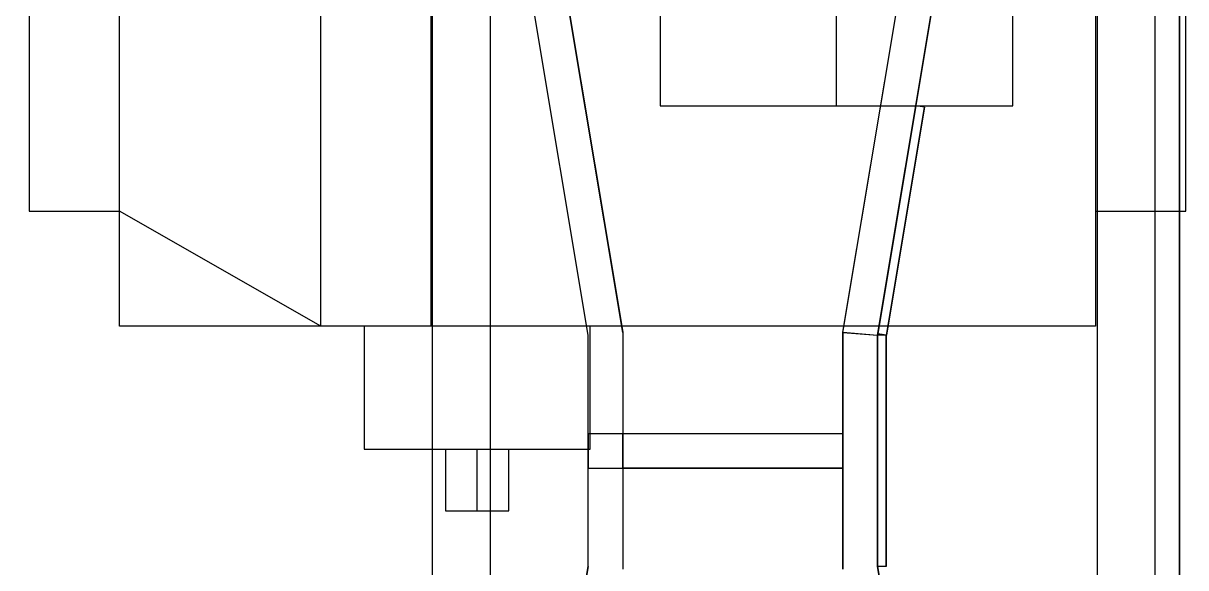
# Model space of a CAD drawing. Extents: x 11992 to 29481, y -6727 to 6811.
# Drawn here: x 25179.6 to 25581.7, y 1994.9 to 2183.4 of the extents above; entities that cross this region are included whole.
import ezdxf

# ---------------------------------------------------------------- set-up
doc = ezdxf.new("R2010")
doc.units = 0
doc.header["$MEASUREMENT"] = 0
doc.layers.get('0').update_dxf_attribs({"color": 8, "linetype": 'CONTINUOUS'})
doc.layers.add('FF-FINISH【完成面】', color=8, linetype='CONTINUOUS')

msp = doc.modelspace()

# ---------------------------------------------------------------- linework, layer by layer
for p, q in [((25321.21, 1865.57, -35.41), (25321.21, 2965.56, -35.41)), ((25321.21, 1865.57, -55.41), (25321.21, 2965.56, -55.41)), ((25571.2, 1865.57, -35.41), (25571.2, 2965.56, -35.41)), ((25571.2, 1865.57, -55.41), (25571.2, 2965.56, -55.41)), ((25341.21, 1885.57, -35.41), (25341.21, 2945.56, -35.41)), ((25341.21, 1885.57, -55.41), (25341.21, 2945.56, -55.41)), ((25551.21, 1885.57, -35.41), (25551.2, 2945.56, -35.41)), ((25551.21, 1885.57, -55.41), (25551.2, 2945.56, -55.41)), ((25212.92, 2078.61, -35.41), (25212.92, 2854.6, -35.41)), ((25212.92, 2078.61, 264.59), (25212.92, 2854.6, 264.59)), ((25282.58, 2078.61, -35.41), (25282.58, 2854.6, -35.41)), ((25282.58, 2078.61, 264.59), (25282.58, 2854.6, 264.59)), ((25320.7, 2078.61, -35.41), (25320.7, 2854.6, -35.41)), ((25320.7, 2078.61, 264.59), (25320.7, 2854.6, 264.59)), ((25550.49, 2854.6, -35.41), (25550.49, 2078.61, -35.41)), ((25550.49, 2854.6, 264.59), (25550.49, 2078.61, 264.59)), ((25181.67, 2814.83, -35.41), (25181.67, 2118.38, -35.41)), ((25181.67, 2814.83, 264.59), (25181.67, 2118.38, 264.59)), ((25581.74, 2118.38, -35.41), (25581.74, 2814.83, -35.41)), ((25581.74, 2118.38, 264.59), (25581.74, 2814.83, 264.59)), ((25460.93, 2154.84, -35.41), (25460.93, 2778.26, -35.41)), ((25460.93, 2154.84, 264.59), (25460.93, 2778.26, 264.59)), ((25399.94, 2394.62, -35.41), (25399.94, 2154.84, -35.41)), ((25399.94, 2394.62, 264.59), (25399.94, 2154.84, 264.59)), ((25521.91, 2154.84, -35.41), (25521.91, 2394.62, -35.41)), ((25521.91, 2154.84, 264.59), (25521.91, 2394.62, 264.59)), ((25375.02, 2075.44, -2161.25), (25325.08, 2375.03, -2161.25)), ((25375.02, 2075.44, -2173.25), (25325.08, 2375.03, -2173.25)), ((25375.02, 2075.44, -2423.25), (25325.08, 2375.03, -2423.25)), ((25375.02, 2075.44, -2435.25), (25325.08, 2375.03, -2435.25)), ((25375.02, 2075.44, -289.24), (25325.09, 2375.03, -289.24)), ((25375.02, 2075.44, -301.24), (25325.09, 2375.03, -301.24)), ((25375.02, 2075.44, -551.24), (25325.09, 2375.03, -551.24)), ((25375.02, 2075.44, -563.24), (25325.09, 2375.03, -563.24)), ((25375.02, 2075.44, -913.25), (25325.09, 2375.03, -913.25)), ((25375.02, 2075.44, -925.25), (25325.09, 2375.03, -925.25)), ((25375.02, 2075.44, -1175.25), (25325.09, 2375.03, -1175.25)), ((25375.02, 2075.44, -1187.25), (25325.09, 2375.03, -1187.25)), ((25375.02, 2075.44, -1537.25), (25325.09, 2375.03, -1537.25)), ((25375.02, 2075.44, -1549.25), (25325.09, 2375.03, -1549.25)), ((25375.02, 2075.44, -1799.25), (25325.09, 2375.03, -1799.25)), ((25375.02, 2075.44, -1811.25), (25325.09, 2375.03, -1811.25)), ((25337.08, 2376.02, -2161.25), (25387.02, 2076.43, -2161.25)), ((25387.02, 2076.43, -2173.25), (25337.08, 2376.02, -2173.25)), ((25337.08, 2376.02, -2423.25), (25387.02, 2076.43, -2423.25)), ((25387.02, 2076.43, -2435.25), (25337.08, 2376.02, -2435.25)), ((25337.09, 2376.02, -289.24), (25387.02, 2076.44, -289.24)), ((25387.02, 2076.44, -301.24), (25337.09, 2376.02, -301.24)), ((25337.09, 2376.02, -551.24), (25387.02, 2076.44, -551.24)), ((25387.02, 2076.44, -563.24), (25337.09, 2376.02, -563.24)), ((25337.09, 2376.02, -913.25), (25387.02, 2076.44, -913.25)), ((25387.02, 2076.44, -925.25), (25337.09, 2376.02, -925.25)), ((25337.09, 2376.02, -1175.25), (25387.02, 2076.44, -1175.25)), ((25387.02, 2076.44, -1187.25), (25337.09, 2376.02, -1187.25)), ((25337.09, 2376.02, -1537.25), (25387.02, 2076.43, -1537.25)), ((25387.02, 2076.43, -1549.25), (25337.09, 2376.02, -1549.25)), ((25337.09, 2376.02, -1799.25), (25387.02, 2076.43, -1799.25)), ((25387.02, 2076.43, -1811.25), (25337.09, 2376.02, -1811.25)), ((25463.15, 2076.44, -1175.25), (25513.09, 2376.02, -1175.25)), ((25463.15, 2076.44, -1187.25), (25513.09, 2376.02, -1187.25)), ((25463.15, 2076.44, -1537.25), (25513.09, 2376.02, -1537.25)), ((25463.15, 2076.44, -1549.25), (25513.09, 2376.02, -1549.25)), ((25463.15, 2076.43, -1799.25), (25513.09, 2376.02, -1799.25)), ((25463.15, 2076.43, -1811.25), (25513.08, 2376.02, -1811.25)), ((25463.15, 2076.43, -2161.25), (25513.08, 2376.02, -2161.25)), ((25463.15, 2076.43, -2173.25), (25513.08, 2376.02, -2173.25)), ((25463.15, 2076.43, -2423.25), (25513.08, 2376.02, -2423.25)), ((25463.15, 2076.43, -2435.25), (25513.08, 2376.02, -2435.25)), ((25463.16, 2076.44, -289.24), (25513.09, 2376.02, -289.24)), ((25463.16, 2076.44, -301.24), (25513.09, 2376.02, -301.24)), ((25463.16, 2076.44, -551.24), (25513.09, 2376.02, -551.25)), ((25463.16, 2076.44, -563.24), (25513.09, 2376.02, -563.25)), ((25463.16, 2076.44, -913.25), (25513.09, 2376.02, -913.25)), ((25463.16, 2076.44, -925.25), (25513.09, 2376.02, -925.25)), ((25475.15, 2075.44, -913.25), (25525.09, 2375.03, -913.25)), ((25525.09, 2375.03, -925.25), (25475.15, 2075.44, -925.25)), ((25475.15, 2075.44, -1175.25), (25525.09, 2375.03, -1175.25)), ((25525.09, 2375.03, -1187.25), (25475.15, 2075.44, -1187.25)), ((25475.15, 2075.44, -1537.25), (25525.09, 2375.03, -1537.25)), ((25525.09, 2375.03, -1549.25), (25475.15, 2075.44, -1549.25)), ((25475.15, 2075.44, -1799.25), (25525.09, 2375.03, -1799.25)), ((25525.09, 2375.03, -1811.25), (25475.15, 2075.44, -1811.25)), ((25475.15, 2075.44, -2161.25), (25525.09, 2375.03, -2161.25)), ((25525.09, 2375.03, -2173.25), (25475.15, 2075.44, -2173.25)), ((25475.15, 2075.44, -2423.25), (25525.08, 2375.03, -2423.25)), ((25525.08, 2375.03, -2435.25), (25475.15, 2075.44, -2435.25)), ((25475.16, 2075.44, -289.24), (25525.09, 2375.03, -289.24)), ((25525.09, 2375.03, -301.24), (25475.16, 2075.44, -301.24)), ((25475.16, 2075.44, -551.24), (25525.09, 2375.03, -551.25)), ((25525.09, 2375.03, -563.25), (25475.16, 2075.44, -563.24)), ((25399.94, 2154.84, -35.41), (25521.91, 2154.84, -35.41)), ((25399.94, 2154.84, 264.59), (25521.91, 2154.84, 264.59)), ((25399.94, 2154.84, -35.41), (25399.94, 2154.84, 264.59)), ((25460.93, 2154.84, -35.41), (25460.93, 2154.84, 264.59)), ((25488.39, 2154.84, -2435.25), (25475.23, 2075.93, -2435.25)), ((25488.39, 2154.84, -289.24), (25475.24, 2075.93, -289.24)), ((25488.39, 2154.84, -563.24), (25475.24, 2075.93, -563.24)), ((25488.39, 2154.84, -913.25), (25475.24, 2075.93, -913.25)), ((25488.39, 2154.84, -1187.25), (25475.24, 2075.93, -1187.25)), ((25488.39, 2154.84, -1537.25), (25475.24, 2075.93, -1537.25)), ((25488.39, 2154.84, -1811.25), (25475.24, 2075.93, -1811.25)), ((25488.39, 2154.84, -2161.25), (25475.24, 2075.93, -2161.25)), ((25491.35, 2154.35, -1537.25), (25478.19, 2075.44, -1537.25)), ((25478.19, 2075.44, -1811.25), (25491.35, 2154.35, -1811.25)), ((25491.35, 2154.35, -2161.25), (25478.19, 2075.43, -2161.25)), ((25478.19, 2075.43, -2435.25), (25491.35, 2154.35, -2435.25)), ((25491.35, 2154.35, -289.24), (25478.2, 2075.44, -289.24)), ((25478.2, 2075.44, -563.24), (25491.35, 2154.35, -563.24)), ((25491.35, 2154.35, -913.25), (25478.2, 2075.44, -913.25)), ((25478.2, 2075.44, -1187.25), (25491.35, 2154.35, -1187.25)), ((25488.39, 2154.84, -289.24), (25488.39, 2154.84, -563.24)), ((25491.35, 2154.35, -563.24), (25488.39, 2154.84, -563.24)), ((25491.35, 2154.35, -289.24), (25488.39, 2154.84, -289.24)), ((25488.39, 2154.84, -913.25), (25488.39, 2154.84, -1187.25)), ((25491.35, 2154.35, -1187.25), (25488.39, 2154.84, -1187.25)), ((25491.35, 2154.35, -913.25), (25488.39, 2154.84, -913.25)), ((25488.39, 2154.84, -1537.25), (25488.39, 2154.84, -1811.25)), ((25491.35, 2154.35, -1811.25), (25488.39, 2154.84, -1811.25)), ((25491.35, 2154.35, -1537.25), (25488.39, 2154.84, -1537.25)), ((25488.39, 2154.84, -2161.25), (25488.39, 2154.84, -2435.25)), ((25491.35, 2154.35, -2435.25), (25488.39, 2154.84, -2435.25)), ((25491.35, 2154.35, -2161.25), (25488.39, 2154.84, -2161.25)), ((25491.35, 2154.35, -289.24), (25491.35, 2154.35, -563.24)), ((25491.35, 2154.35, -913.25), (25491.35, 2154.35, -1187.25)), ((25491.35, 2154.35, -1537.25), (25491.35, 2154.35, -1811.25)), ((25491.35, 2154.35, -2161.25), (25491.35, 2154.35, -2435.25)), ((25521.91, 2154.84, -35.41), (25521.91, 2154.84, 264.59)), ((25181.67, 2118.38, -35.41), (25212.92, 2118.38, -35.41)), ((25181.67, 2118.38, 264.59), (25212.92, 2118.38, 264.59)), ((25181.67, 2118.38, -35.41), (25181.67, 2118.38, 264.59)), ((25212.92, 2118.38, -35.41), (25212.92, 2118.38, 264.59)), ((25282.58, 2078.61, 264.59), (25212.92, 2118.38, 264.59)), ((25550.49, 2118.38, -35.41), (25581.74, 2118.38, -35.41)), ((25550.49, 2118.38, 264.59), (25581.74, 2118.38, 264.59)), ((25550.49, 2118.38, -35.41), (25550.49, 2118.38, 264.59)), ((25581.74, 2118.38, -35.41), (25581.74, 2118.38, 264.59)), ((25550.49, 2078.61, -35.41), (25212.92, 2078.61, -35.41)), ((25550.49, 2078.61, 264.59), (25212.92, 2078.61, 264.59)), ((25212.92, 2078.61, -35.41), (25212.92, 2078.61, 264.59)), ((25282.58, 2078.61, -35.41), (25282.58, 2078.61, 264.59)), ((25297.57, 2078.61, -35.41), (25297.57, 2036, -35.41)), ((25297.57, 2078.61, 264.59), (25297.57, 2036, 264.59)), ((25297.57, 2078.61, -35.41), (25297.57, 2078.61, 264.59)), ((25320.7, 2078.61, -35.41), (25320.7, 2078.61, 264.59)), ((25375.02, 1995.44, -289.24), (25375.02, 2075.44, -289.24)), ((25375.02, 1995.44, -301.24), (25375.02, 2075.44, -301.24)), ((25375.02, 2075.44, -289.24), (25375.02, 2075.44, -301.24)), ((25375.02, 1995.44, -551.24), (25375.02, 2075.44, -551.24)), ((25375.02, 1995.44, -563.24), (25375.02, 2075.44, -563.24)), ((25375.02, 2075.44, -551.24), (25375.02, 2075.44, -563.24)), ((25375.02, 1995.44, -913.25), (25375.02, 2075.44, -913.25)), ((25375.02, 1995.44, -925.25), (25375.02, 2075.44, -925.25)), ((25375.02, 2075.44, -913.25), (25375.02, 2075.44, -925.25)), ((25375.02, 1995.44, -1175.25), (25375.02, 2075.44, -1175.25)), ((25375.02, 1995.44, -1187.25), (25375.02, 2075.44, -1187.25)), ((25375.02, 2075.44, -1175.25), (25375.02, 2075.44, -1187.25)), ((25375.02, 1995.44, -1537.25), (25375.02, 2075.44, -1537.25)), ((25375.02, 1995.44, -1549.25), (25375.02, 2075.44, -1549.25)), ((25375.02, 2075.44, -1537.25), (25375.02, 2075.44, -1549.25)), ((25375.02, 1995.44, -1799.25), (25375.02, 2075.44, -1799.25)), ((25375.02, 1995.44, -1811.25), (25375.02, 2075.44, -1811.25)), ((25375.02, 2075.44, -1799.25), (25375.02, 2075.44, -1811.25)), ((25375.02, 1995.44, -2161.25), (25375.02, 2075.44, -2161.25)), ((25375.02, 1995.44, -2173.25), (25375.02, 2075.44, -2173.25)), ((25375.02, 2075.44, -2161.25), (25375.02, 2075.44, -2173.25)), ((25375.02, 1995.44, -2423.25), (25375.02, 2075.44, -2423.25)), ((25375.02, 1995.44, -2435.25), (25375.02, 2075.44, -2435.25)), ((25375.02, 2075.44, -2423.25), (25375.02, 2075.44, -2435.25)), ((25375.71, 2036, -35.41), (25375.71, 2078.61, -35.41)), ((25375.71, 2036, 264.59), (25375.71, 2078.61, 264.59)), ((25375.71, 2078.61, -35.41), (25375.71, 2078.61, 264.59)), ((25387.02, 2076.44, -289.24), (25387.02, 1994.45, -289.24)), ((25387.02, 2076.44, -301.24), (25387.02, 1994.45, -301.24)), ((25387.02, 2076.44, -289.24), (25387.02, 2076.44, -301.24)), ((25387.02, 2076.44, -551.24), (25387.02, 1994.45, -551.24)), ((25387.02, 2076.44, -563.24), (25387.02, 1994.45, -563.24)), ((25387.02, 2076.44, -551.24), (25387.02, 2076.44, -563.24)), ((25387.02, 2076.44, -913.25), (25387.02, 1994.45, -913.25)), ((25387.02, 2076.44, -925.25), (25387.02, 1994.45, -925.25)), ((25387.02, 2076.44, -913.25), (25387.02, 2076.44, -925.25)), ((25387.02, 2076.44, -1175.25), (25387.02, 1994.45, -1175.25)), ((25387.02, 2076.44, -1187.25), (25387.02, 1994.45, -1187.25)), ((25387.02, 2076.44, -1175.25), (25387.02, 2076.44, -1187.25)), ((25387.02, 2076.43, -1537.25), (25387.02, 1994.45, -1537.25)), ((25387.02, 2076.43, -1549.25), (25387.02, 1994.45, -1549.25)), ((25387.02, 2076.43, -1537.25), (25387.02, 2076.43, -1549.25)), ((25387.02, 2076.43, -1799.25), (25387.02, 1994.45, -1799.25)), ((25387.02, 2076.43, -1811.25), (25387.02, 1994.45, -1811.25)), ((25387.02, 2076.43, -1799.25), (25387.02, 2076.43, -1811.25)), ((25387.02, 2076.43, -2161.25), (25387.02, 1994.45, -2161.25)), ((25387.02, 2076.43, -2173.25), (25387.02, 1994.45, -2173.25)), ((25387.02, 2076.43, -2161.25), (25387.02, 2076.43, -2173.25)), ((25387.02, 2076.43, -2423.25), (25387.02, 1994.45, -2423.25)), ((25387.02, 2076.43, -2435.25), (25387.02, 1994.45, -2435.25)), ((25387.02, 2076.43, -2423.25), (25387.02, 2076.43, -2435.25)), ((25463.15, 2076.44, -1175.25), (25463.15, 1994.45, -1175.25)), ((25463.15, 2076.44, -1175.25), (25475.15, 2075.44, -1175.25)), ((25463.15, 1994.45, -1187.25), (25463.15, 2076.44, -1187.25)), ((25463.15, 2076.44, -1187.25), (25475.15, 2075.44, -1187.25)), ((25463.15, 2076.44, -1175.25), (25463.15, 2076.44, -1187.25)), ((25463.15, 2076.44, -1537.25), (25463.15, 1994.45, -1537.25)), ((25463.15, 2076.44, -1537.25), (25475.15, 2075.44, -1537.25)), ((25463.15, 1994.45, -1549.25), (25463.15, 2076.44, -1549.25)), ((25463.15, 2076.44, -1549.25), (25475.15, 2075.44, -1549.25)), ((25463.15, 2076.44, -1537.25), (25463.15, 2076.44, -1549.25)), ((25463.15, 2076.43, -1799.25), (25463.15, 1994.45, -1799.25)), ((25463.15, 2076.43, -1799.25), (25475.15, 2075.44, -1799.25)), ((25463.15, 1994.45, -1811.25), (25463.15, 2076.43, -1811.25)), ((25463.15, 2076.43, -1811.25), (25475.15, 2075.44, -1811.25)), ((25463.15, 2076.43, -1799.25), (25463.15, 2076.43, -1811.25)), ((25463.15, 2076.43, -2161.25), (25463.15, 1994.45, -2161.25)), ((25463.15, 2076.43, -2161.25), (25475.15, 2075.44, -2161.25)), ((25463.15, 1994.45, -2173.25), (25463.15, 2076.43, -2173.25)), ((25463.15, 2076.43, -2173.25), (25475.15, 2075.44, -2173.25)), ((25463.15, 2076.43, -2161.25), (25463.15, 2076.43, -2173.25)), ((25463.15, 2076.43, -2423.25), (25463.15, 1994.45, -2423.25)), ((25463.15, 2076.43, -2423.25), (25475.15, 2075.44, -2423.25)), ((25463.15, 1994.45, -2435.25), (25463.15, 2076.43, -2435.25)), ((25463.15, 2076.43, -2435.25), (25475.15, 2075.44, -2435.25)), ((25463.15, 2076.43, -2423.25), (25463.15, 2076.43, -2435.25)), ((25463.16, 2076.44, -289.24), (25463.16, 1994.45, -289.24)), ((25463.16, 2076.44, -289.24), (25475.16, 2075.44, -289.24)), ((25463.16, 1994.45, -301.24), (25463.16, 2076.44, -301.24)), ((25463.16, 2076.44, -301.24), (25475.16, 2075.44, -301.24)), ((25463.16, 2076.44, -289.24), (25463.16, 2076.44, -301.24)), ((25463.16, 2076.44, -551.24), (25463.16, 1994.45, -551.24)), ((25463.16, 2076.44, -551.24), (25475.16, 2075.44, -551.24)), ((25463.16, 1994.45, -563.24), (25463.16, 2076.44, -563.24)), ((25463.16, 2076.44, -563.24), (25475.16, 2075.44, -563.24)), ((25463.16, 2076.44, -551.24), (25463.16, 2076.44, -563.24)), ((25463.16, 2076.44, -913.25), (25463.16, 1994.45, -913.25)), ((25463.16, 2076.44, -913.25), (25475.15, 2075.44, -913.25)), ((25463.16, 1994.45, -925.25), (25463.16, 2076.44, -925.25)), ((25463.16, 2076.44, -925.25), (25475.15, 2075.44, -925.25)), ((25463.16, 2076.44, -913.25), (25463.16, 2076.44, -925.25)), ((25475.16, 1995.44, -925.25), (25475.15, 2075.44, -925.25)), ((25475.16, 2075.44, -551.24), (25475.15, 2075.44, -925.25)), ((25478.16, 2075.44, -925.25), (25475.15, 2075.44, -925.25)), ((25475.16, 1995.44, -913.25), (25475.15, 2075.44, -913.25)), ((25475.15, 2075.44, -925.25), (25475.16, 1995.44, -925.25)), ((25475.15, 2075.44, -913.25), (25475.15, 2075.44, -925.25)), ((25475.15, 1995.44, -1175.25), (25475.15, 2075.44, -1175.25)), ((25475.15, 2075.44, -1187.25), (25475.15, 1995.44, -1187.25)), ((25475.15, 2075.44, -1175.25), (25475.15, 2075.44, -1187.25)), ((25475.15, 2075.44, -1175.25), (25475.15, 1995.44, -1175.25)), ((25475.15, 1995.44, -1549.25), (25475.15, 2075.44, -1549.25)), ((25475.15, 2075.44, -1175.25), (25475.15, 2075.44, -1549.25)), ((25478.15, 2075.44, -1175.25), (25475.15, 2075.44, -1175.25)), ((25478.15, 2075.44, -1549.25), (25475.15, 2075.44, -1549.25)), ((25475.15, 1995.44, -1537.25), (25475.15, 2075.44, -1537.25)), ((25475.15, 2075.44, -1549.25), (25475.15, 1995.44, -1549.25)), ((25475.15, 2075.44, -1537.25), (25475.15, 2075.44, -1549.25)), ((25475.15, 1995.44, -1799.25), (25475.15, 2075.44, -1799.25)), ((25475.15, 2075.44, -1811.25), (25475.15, 1995.44, -1811.25)), ((25475.15, 2075.44, -1799.25), (25475.15, 2075.44, -1811.25)), ((25475.15, 2075.44, -1799.25), (25475.15, 1995.44, -1799.25)), ((25475.15, 1995.44, -2173.25), (25475.15, 2075.44, -2173.25)), ((25475.15, 2075.44, -1799.25), (25475.15, 2075.44, -2173.25)), ((25478.15, 2075.44, -1799.25), (25475.15, 2075.44, -1799.25)), ((25478.15, 2075.44, -2173.25), (25475.15, 2075.44, -2173.25)), ((25475.15, 1995.44, -2161.25), (25475.15, 2075.44, -2161.25)), ((25475.15, 2075.44, -2173.25), (25475.15, 1995.44, -2173.25)), ((25475.15, 2075.44, -2161.25), (25475.15, 2075.44, -2173.25)), ((25475.15, 1995.44, -2423.25), (25475.15, 2075.44, -2423.25)), ((25475.15, 2075.44, -2435.25), (25475.15, 1995.44, -2435.25)), ((25475.15, 2075.44, -2423.25), (25475.15, 2075.44, -2435.25)), ((25475.16, 1995.44, -289.24), (25475.16, 2075.44, -289.24)), ((25475.16, 2075.44, -301.24), (25475.16, 1995.44, -301.24)), ((25475.16, 2075.44, -289.24), (25475.16, 2075.44, -301.24)), ((25475.16, 1995.44, -551.24), (25475.16, 2075.44, -551.24)), ((25475.16, 2075.44, -563.24), (25475.16, 1995.44, -563.24)), ((25475.16, 2075.44, -551.24), (25475.16, 2075.44, -563.24)), ((25475.16, 2075.44, -551.24), (25475.16, 1995.44, -551.24)), ((25478.16, 2075.44, -551.24), (25475.16, 2075.44, -551.24)), ((25475.24, 2075.93, -2161.25), (25475.23, 2075.93, -2435.25)), ((25478.19, 2075.43, -2435.25), (25475.23, 2075.93, -2435.25)), ((25475.24, 2075.93, -289.24), (25475.24, 2075.93, -563.24)), ((25478.2, 2075.44, -563.24), (25475.24, 2075.93, -563.24)), ((25478.2, 2075.44, -289.24), (25475.24, 2075.93, -289.24)), ((25475.24, 2075.93, -913.25), (25475.24, 2075.93, -1187.25)), ((25478.2, 2075.44, -1187.25), (25475.24, 2075.93, -1187.25)), ((25478.2, 2075.44, -913.25), (25475.24, 2075.93, -913.25)), ((25475.24, 2075.93, -1537.25), (25475.24, 2075.93, -1811.25)), ((25478.19, 2075.44, -1811.25), (25475.24, 2075.93, -1811.25)), ((25478.19, 2075.44, -1537.25), (25475.24, 2075.93, -1537.25)), ((25478.19, 2075.43, -2161.25), (25475.24, 2075.93, -2161.25)), ((25478.15, 2075.44, -1175.25), (25478.16, 1995.44, -1175.25)), ((25478.15, 1995.44, -1549.25), (25478.15, 2075.44, -1549.25)), ((25478.15, 2075.44, -1175.25), (25478.15, 2075.44, -1549.25)), ((25478.15, 2075.44, -1799.25), (25478.15, 1995.44, -1799.25)), ((25478.15, 1995.44, -2173.25), (25478.15, 2075.44, -2173.25)), ((25478.15, 2075.44, -1799.25), (25478.15, 2075.44, -2173.25)), ((25478.16, 2075.44, -551.24), (25478.16, 1995.44, -551.24)), ((25478.16, 1995.44, -925.25), (25478.16, 2075.44, -925.25)), ((25478.16, 2075.44, -551.24), (25478.16, 2075.44, -925.25)), ((25478.19, 2075.44, -1811.25), (25478.19, 2075.44, -1537.25)), ((25478.19, 2075.43, -2435.25), (25478.19, 2075.43, -2161.25)), ((25478.2, 2075.44, -563.24), (25478.2, 2075.44, -289.24)), ((25478.2, 2075.44, -1187.25), (25478.2, 2075.44, -913.25)), ((25550.49, 2078.61, -35.41), (25550.49, 2078.61, 264.59)), ((25550.49, 2078.61, -35.41), (25550.49, 2078.61, 264.59)), ((25375.04, 2041.44, -2423.25), (25375.04, 2029.44, -2423.25)), ((25375.04, 2041.44, -2423.25), (25375.05, 2041.44, -2173.25)), ((25375.04, 2041.44, -2423.25), (25387.04, 2041.44, -2423.25)), ((25375.05, 2041.44, -551.24), (25375.05, 2029.44, -551.24)), ((25375.05, 2041.44, -551.24), (25375.05, 2041.44, -301.24)), ((25375.05, 2041.44, -301.24), (25375.05, 2029.44, -301.24)), ((25375.05, 2041.44, -551.24), (25387.05, 2041.44, -551.24)), ((25375.05, 2041.44, -301.24), (25387.05, 2041.44, -301.24)), ((25375.05, 2041.44, -1175.25), (25375.05, 2029.44, -1175.25)), ((25375.05, 2041.44, -1175.25), (25375.05, 2041.44, -925.25)), ((25375.05, 2041.44, -925.25), (25375.05, 2029.44, -925.25)), ((25375.05, 2041.44, -1175.25), (25387.05, 2041.44, -1175.25)), ((25375.05, 2041.44, -925.25), (25387.05, 2041.44, -925.25)), ((25375.05, 2041.44, -1799.25), (25375.05, 2029.44, -1799.25)), ((25375.05, 2041.44, -1799.25), (25375.05, 2041.44, -1549.25)), ((25375.05, 2041.44, -1549.25), (25375.05, 2029.44, -1549.25)), ((25375.05, 2041.44, -1799.25), (25387.05, 2041.44, -1799.25)), ((25375.05, 2041.44, -1549.25), (25387.05, 2041.44, -1549.25)), ((25375.05, 2041.44, -2173.25), (25375.05, 2029.44, -2173.25)), ((25375.05, 2041.44, -2173.25), (25387.05, 2041.44, -2173.25)), ((25387.04, 2041.44, -2423.25), (25463.15, 2041.44, -2423.25)), ((25387.04, 2041.44, -2423.25), (25387.04, 2029.44, -2423.25)), ((25387.04, 2041.44, -2435.25), (25463.15, 2041.44, -2435.25)), ((25387.04, 2041.44, -2435.25), (25387.04, 2029.44, -2435.25)), ((25387.04, 2041.44, -2423.25), (25387.04, 2041.44, -2435.25)), ((25387.04, 2041.44, -2423.25), (25387.04, 2029.44, -2423.25)), ((25387.04, 2041.44, -2423.25), (25387.05, 2041.44, -2173.25)), ((25387.05, 2041.44, -289.24), (25463.16, 2041.44, -289.24)), ((25387.05, 2041.44, -289.24), (25387.05, 2029.44, -289.24)), ((25387.05, 2041.44, -301.24), (25463.16, 2041.44, -301.24)), ((25387.05, 2041.44, -301.24), (25387.05, 2029.44, -301.24)), ((25387.05, 2041.44, -289.24), (25387.05, 2041.44, -301.24)), ((25387.05, 2041.44, -551.24), (25463.16, 2041.44, -551.24)), ((25387.05, 2041.44, -551.24), (25387.05, 2029.44, -551.24)), ((25387.05, 2041.44, -563.24), (25463.16, 2041.44, -563.24)), ((25387.05, 2041.44, -563.24), (25387.05, 2029.44, -563.24)), ((25387.05, 2041.44, -551.24), (25387.05, 2041.44, -563.24)), ((25387.05, 2041.44, -551.24), (25387.05, 2029.44, -551.24)), ((25387.05, 2041.44, -551.24), (25387.05, 2041.44, -301.24)), ((25387.05, 2029.44, -301.24), (25387.05, 2041.44, -301.24)), ((25387.05, 2041.44, -913.25), (25463.16, 2041.44, -913.25)), ((25387.05, 2041.44, -913.25), (25387.05, 2029.44, -913.25)), ((25387.05, 2041.44, -925.25), (25463.16, 2041.44, -925.25)), ((25387.05, 2041.44, -925.25), (25387.05, 2029.44, -925.25)), ((25387.05, 2041.44, -913.25), (25387.05, 2041.44, -925.25)), ((25387.05, 2041.44, -1175.25), (25463.15, 2041.44, -1175.25)), ((25387.05, 2041.44, -1175.25), (25387.05, 2029.44, -1175.25)), ((25387.05, 2041.44, -1187.25), (25463.15, 2041.44, -1187.25)), ((25387.05, 2041.44, -1187.25), (25387.05, 2029.44, -1187.25)), ((25387.05, 2041.44, -1175.25), (25387.05, 2041.44, -1187.25)), ((25387.05, 2041.44, -1175.25), (25387.05, 2029.44, -1175.25)), ((25387.05, 2041.44, -1175.25), (25387.05, 2041.44, -925.25)), ((25387.05, 2029.44, -925.25), (25387.05, 2041.44, -925.25)), ((25387.05, 2041.44, -1537.25), (25463.15, 2041.44, -1537.25)), ((25387.05, 2041.44, -1537.25), (25387.05, 2029.44, -1537.25)), ((25387.05, 2041.44, -1549.25), (25463.15, 2041.44, -1549.25)), ((25387.05, 2041.44, -1549.25), (25387.05, 2029.44, -1549.25)), ((25387.05, 2041.44, -1537.25), (25387.05, 2041.44, -1549.25)), ((25387.05, 2041.44, -1799.25), (25463.15, 2041.44, -1799.25)), ((25387.05, 2041.44, -1799.25), (25387.05, 2029.44, -1799.25)), ((25387.05, 2041.44, -1811.25), (25463.15, 2041.44, -1811.25)), ((25387.05, 2041.44, -1811.25), (25387.05, 2029.44, -1811.25)), ((25387.05, 2041.44, -1799.25), (25387.05, 2041.44, -1811.25)), ((25387.05, 2041.44, -1799.25), (25387.05, 2029.44, -1799.25)), ((25387.05, 2041.44, -1799.25), (25387.05, 2041.44, -1549.25)), ((25387.05, 2029.44, -1549.25), (25387.05, 2041.44, -1549.25)), ((25387.05, 2041.44, -2161.25), (25463.15, 2041.44, -2161.25)), ((25387.05, 2041.44, -2161.25), (25387.05, 2029.44, -2161.25)), ((25387.05, 2041.44, -2173.25), (25463.15, 2041.44, -2173.25)), ((25387.05, 2041.44, -2173.25), (25387.05, 2029.44, -2173.25)), ((25387.05, 2041.44, -2161.25), (25387.05, 2041.44, -2173.25)), ((25387.05, 2029.44, -2173.25), (25387.05, 2041.44, -2173.25)), ((25463.15, 2029.44, -1175.25), (25463.15, 2041.44, -1175.25)), ((25463.15, 2041.44, -1187.25), (25463.15, 2029.44, -1187.25)), ((25463.15, 2041.44, -1175.25), (25463.15, 2041.44, -1187.25)), ((25463.15, 2029.44, -1537.25), (25463.15, 2041.44, -1537.25)), ((25463.15, 2041.44, -1549.25), (25463.15, 2029.44, -1549.25)), ((25463.15, 2041.44, -1537.25), (25463.15, 2041.44, -1549.25)), ((25463.15, 2029.44, -1799.25), (25463.15, 2041.44, -1799.25)), ((25463.15, 2041.44, -1811.25), (25463.15, 2029.44, -1811.25)), ((25463.15, 2041.44, -1799.25), (25463.15, 2041.44, -1811.25)), ((25463.15, 2029.44, -2161.25), (25463.15, 2041.44, -2161.25)), ((25463.15, 2041.44, -2173.25), (25463.15, 2029.44, -2173.25)), ((25463.15, 2041.44, -2161.25), (25463.15, 2041.44, -2173.25)), ((25463.15, 2029.44, -2423.25), (25463.15, 2041.44, -2423.25)), ((25463.15, 2041.44, -2435.25), (25463.15, 2029.44, -2435.25)), ((25463.15, 2041.44, -2423.25), (25463.15, 2041.44, -2435.25)), ((25463.16, 2029.44, -289.24), (25463.16, 2041.44, -289.24)), ((25463.16, 2041.44, -301.24), (25463.16, 2029.44, -301.24)), ((25463.16, 2041.44, -289.24), (25463.16, 2041.44, -301.24)), ((25463.16, 2029.44, -551.24), (25463.16, 2041.44, -551.24)), ((25463.16, 2041.44, -563.24), (25463.16, 2029.44, -563.24)), ((25463.16, 2041.44, -551.24), (25463.16, 2041.44, -563.24)), ((25463.16, 2029.44, -913.25), (25463.16, 2041.44, -913.25)), ((25463.16, 2041.44, -925.25), (25463.16, 2029.44, -925.25)), ((25463.16, 2041.44, -913.25), (25463.16, 2041.44, -925.25)), ((25297.57, 2036, -35.41), (25375.71, 2036, -35.41)), ((25297.57, 2036, 264.59), (25375.71, 2036, 264.59)), ((25297.57, 2036, -35.41), (25297.57, 2036, 264.59)), ((25325.7, 2036, -35.41), (25325.7, 2014.7, -35.41)), ((25325.7, 2036, 264.59), (25325.7, 2014.7, 264.59)), ((25325.7, 2036, -35.41), (25325.7, 2036, 264.59)), ((25336.64, 2014.7, -35.41), (25336.64, 2036, -35.41)), ((25336.64, 2014.7, 264.59), (25336.64, 2036, 264.59)), ((25336.64, 2036, -35.41), (25336.64, 2036, 264.59)), ((25347.58, 2014.7, -35.41), (25347.58, 2036, -35.41)), ((25347.58, 2014.7, 264.59), (25347.58, 2036, 264.59)), ((25347.58, 2036, -35.41), (25347.58, 2036, 264.59)), ((25375.71, 2036, -35.41), (25375.71, 2036, 264.59)), ((25375.04, 2029.44, -2423.25), (25375.05, 2029.44, -2173.25)), ((25375.04, 2029.44, -2423.25), (25387.04, 2029.44, -2423.25)), ((25375.05, 2029.44, -551.24), (25375.05, 2029.44, -301.24)), ((25375.05, 2029.44, -551.24), (25387.05, 2029.44, -551.24)), ((25375.05, 2029.44, -301.24), (25387.05, 2029.44, -301.24)), ((25375.05, 2029.44, -1175.25), (25375.05, 2029.44, -925.25)), ((25375.05, 2029.44, -1175.25), (25387.05, 2029.44, -1175.25)), ((25375.05, 2029.44, -925.25), (25387.05, 2029.44, -925.25)), ((25375.05, 2029.44, -1799.25), (25375.05, 2029.44, -1549.25)), ((25375.05, 2029.44, -1799.25), (25387.05, 2029.44, -1799.25)), ((25375.05, 2029.44, -1549.25), (25387.05, 2029.44, -1549.25)), ((25375.05, 2029.44, -2173.25), (25387.05, 2029.44, -2173.25)), ((25387.04, 2029.44, -2423.25), (25463.15, 2029.44, -2423.25)), ((25463.15, 2029.44, -2435.25), (25387.04, 2029.44, -2435.25)), ((25387.04, 2029.44, -2423.25), (25387.04, 2029.44, -2435.25)), ((25387.04, 2029.44, -2423.25), (25387.05, 2029.44, -2173.25)), ((25387.05, 2029.44, -289.24), (25463.16, 2029.44, -289.24)), ((25463.16, 2029.44, -301.24), (25387.05, 2029.44, -301.24)), ((25387.05, 2029.44, -289.24), (25387.05, 2029.44, -301.24)), ((25387.05, 2029.44, -551.24), (25463.16, 2029.44, -551.24)), ((25463.16, 2029.44, -563.24), (25387.05, 2029.44, -563.24)), ((25387.05, 2029.44, -551.24), (25387.05, 2029.44, -563.24)), ((25387.05, 2029.44, -551.24), (25387.05, 2029.44, -301.24)), ((25387.05, 2029.44, -913.25), (25463.16, 2029.44, -913.25)), ((25463.16, 2029.44, -925.25), (25387.05, 2029.44, -925.25)), ((25387.05, 2029.44, -913.25), (25387.05, 2029.44, -925.25)), ((25387.05, 2029.44, -1175.25), (25463.15, 2029.44, -1175.25)), ((25463.15, 2029.44, -1187.25), (25387.05, 2029.44, -1187.25)), ((25387.05, 2029.44, -1175.25), (25387.05, 2029.44, -1187.25)), ((25387.05, 2029.44, -1175.25), (25387.05, 2029.44, -925.25)), ((25387.05, 2029.44, -1537.25), (25463.15, 2029.44, -1537.25)), ((25463.15, 2029.44, -1549.25), (25387.05, 2029.44, -1549.25)), ((25387.05, 2029.44, -1537.25), (25387.05, 2029.44, -1549.25)), ((25387.05, 2029.44, -1799.25), (25463.15, 2029.44, -1799.25)), ((25463.15, 2029.44, -1811.25), (25387.05, 2029.44, -1811.25)), ((25387.05, 2029.44, -1799.25), (25387.05, 2029.44, -1811.25)), ((25387.05, 2029.44, -1799.25), (25387.05, 2029.44, -1549.25)), ((25387.05, 2029.44, -2161.25), (25463.15, 2029.44, -2161.25)), ((25463.15, 2029.44, -2173.25), (25387.05, 2029.44, -2173.25)), ((25387.05, 2029.44, -2161.25), (25387.05, 2029.44, -2173.25)), ((25463.15, 2029.44, -1175.25), (25463.15, 2029.44, -1187.25)), ((25463.15, 2029.44, -1537.25), (25463.15, 2029.44, -1549.25)), ((25463.15, 2029.44, -1799.25), (25463.15, 2029.44, -1811.25)), ((25463.15, 2029.44, -2161.25), (25463.15, 2029.44, -2173.25)), ((25463.15, 2029.44, -2423.25), (25463.15, 2029.44, -2435.25)), ((25463.16, 2029.44, -289.24), (25463.16, 2029.44, -301.24)), ((25463.16, 2029.44, -551.24), (25463.16, 2029.44, -563.24)), ((25463.16, 2029.44, -913.25), (25463.16, 2029.44, -925.25)), ((25325.7, 2014.7, -35.41), (25347.58, 2014.7, -35.41)), ((25325.7, 2014.7, 264.59), (25347.58, 2014.7, 264.59)), ((25325.7, 2014.7, -35.41), (25325.7, 2014.7, 264.59)), ((25336.64, 2014.7, -35.41), (25336.64, 2014.7, 264.59)), ((25347.58, 2014.7, -35.41), (25347.58, 2014.7, 264.59)), ((25375.02, 1995.44, -289.24), (25325.09, 1695.86, -289.24)), ((25325.09, 1695.86, -301.24), (25375.02, 1995.44, -301.24)), ((25375.02, 1995.44, -551.24), (25325.09, 1695.86, -551.24)), ((25325.09, 1695.86, -563.24), (25375.02, 1995.44, -563.24)), ((25375.02, 1995.44, -913.25), (25325.09, 1695.86, -913.24)), ((25325.09, 1695.86, -925.24), (25375.02, 1995.44, -925.25)), ((25375.02, 1995.44, -1175.25), (25325.09, 1695.86, -1175.25)), ((25325.09, 1695.86, -1187.25), (25375.02, 1995.44, -1187.25)), ((25375.02, 1995.44, -1537.25), (25325.09, 1695.86, -1537.25)), ((25325.09, 1695.86, -1549.25), (25375.02, 1995.44, -1549.25)), ((25375.02, 1995.44, -1799.25), (25325.09, 1695.86, -1799.25)), ((25325.09, 1695.86, -1811.25), (25375.02, 1995.44, -1811.25)), ((25375.02, 1995.44, -2161.25), (25325.09, 1695.85, -2161.25)), ((25325.09, 1695.85, -2173.25), (25375.02, 1995.44, -2173.25)), ((25375.02, 1995.44, -2423.25), (25325.09, 1695.85, -2423.25)), ((25325.09, 1695.85, -2435.25), (25375.02, 1995.44, -2435.25)), ((25375.02, 1995.44, -289.24), (25375.02, 1995.44, -301.24)), ((25375.02, 1995.44, -551.24), (25375.02, 1995.44, -563.24)), ((25375.02, 1995.44, -913.25), (25375.02, 1995.44, -925.25)), ((25375.02, 1995.44, -1175.25), (25375.02, 1995.44, -1187.25)), ((25375.02, 1995.44, -1537.25), (25375.02, 1995.44, -1549.25)), ((25375.02, 1995.44, -1799.25), (25375.02, 1995.44, -1811.25)), ((25375.02, 1995.44, -2161.25), (25375.02, 1995.44, -2173.25)), ((25375.02, 1995.44, -2423.25), (25375.02, 1995.44, -2435.25)), ((25475.15, 1995.44, -1175.25), (25525.09, 1695.86, -1175.25)), ((25525.09, 1695.86, -1187.25), (25475.15, 1995.44, -1187.25)), ((25475.15, 1995.44, -1175.25), (25475.15, 1995.44, -1187.25)), ((25475.15, 1995.44, -1175.25), (25475.15, 1995.44, -1549.25)), ((25478.16, 1995.44, -1175.25), (25475.15, 1995.44, -1175.25)), ((25478.15, 1995.44, -1549.25), (25475.15, 1995.44, -1549.25)), ((25475.15, 1995.44, -1537.25), (25525.09, 1695.86, -1537.25)), ((25525.09, 1695.86, -1549.25), (25475.15, 1995.44, -1549.25)), ((25475.15, 1995.44, -1537.25), (25475.15, 1995.44, -1549.25)), ((25475.15, 1995.44, -1799.25), (25525.09, 1695.86, -1799.25)), ((25525.09, 1695.86, -1811.25), (25475.15, 1995.44, -1811.25)), ((25475.15, 1995.44, -1799.25), (25475.15, 1995.44, -1811.25)), ((25475.15, 1995.44, -1799.25), (25475.15, 1995.44, -2173.25)), ((25478.15, 1995.44, -1799.25), (25475.15, 1995.44, -1799.25)), ((25478.15, 1995.44, -2173.25), (25475.15, 1995.44, -2173.25)), ((25475.15, 1995.44, -2161.25), (25525.09, 1695.85, -2161.25)), ((25525.09, 1695.85, -2173.25), (25475.15, 1995.44, -2173.25)), ((25475.15, 1995.44, -2161.25), (25475.15, 1995.44, -2173.25)), ((25475.15, 1995.44, -2423.25), (25525.09, 1695.85, -2423.25)), ((25525.09, 1695.85, -2435.25), (25475.15, 1995.44, -2435.25)), ((25475.15, 1995.44, -2423.25), (25475.15, 1995.44, -2435.25)), ((25475.16, 1995.44, -289.24), (25525.09, 1695.86, -289.24)), ((25525.09, 1695.86, -301.24), (25475.16, 1995.44, -301.24)), ((25475.16, 1995.44, -289.24), (25475.16, 1995.44, -301.24)), ((25475.16, 1995.44, -551.24), (25525.09, 1695.86, -551.24)), ((25525.09, 1695.86, -563.24), (25475.16, 1995.44, -563.24)), ((25475.16, 1995.44, -551.24), (25475.16, 1995.44, -563.24)), ((25475.16, 1995.44, -551.24), (25475.16, 1995.44, -925.25)), ((25478.16, 1995.44, -551.24), (25475.16, 1995.44, -551.24)), ((25478.16, 1995.44, -925.25), (25475.16, 1995.44, -925.25)), ((25475.16, 1995.44, -913.25), (25525.09, 1695.86, -913.25)), ((25525.09, 1695.86, -925.25), (25475.16, 1995.44, -925.25)), ((25475.16, 1995.44, -913.25), (25475.16, 1995.44, -925.25)), ((25478.16, 1995.44, -1175.25), (25478.15, 1995.44, -1549.25)), ((25478.15, 1995.44, -1799.25), (25478.15, 1995.44, -2173.25)), ((25478.16, 1995.44, -551.24), (25478.16, 1995.44, -925.25))]:
    msp.add_line(p, q)
at = {"layer": 'FF-FINISH【完成面】', "linetype": 'ByBlock', "elevation": 0}
for points in [[(25179.62, 4210.57), (25179.62, 3610.55), (25579.62, 3610.55), (25579.62, 750.48)], [(25579.62, 750.53), (25579.62, 3610.55), (25579.62, 3610.55), (25179.62, 3610.57)]]:
    msp.add_lwpolyline(points, dxfattribs=at)

doc.saveas('drawing.dxf')
